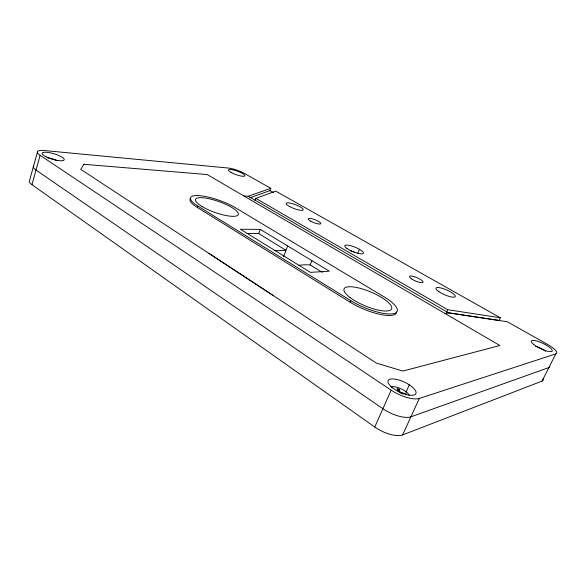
<?xml version="1.0" encoding="UTF-8"?>
<svg xmlns="http://www.w3.org/2000/svg" width="586" height="586" viewBox="0 0 586 586"><rect width="100%" height="100%" fill="white"/><g stroke="black" fill="none" stroke-linecap="round" stroke-linejoin="round"><path stroke-width="0.88" d="M37.629 151.408L29.571 180.481A16.254 4.542 16 0 0 31.959 184.678L374.754 427.04A21.587 8.731 25.6 0 0 402.611 434.922L542.057 381.09L555.755 353.9A16.503 4.109 25.6 0 0 547.353 344.319L507.373 321.765L448.62 312.895L445.023 313.495M31.959 184.678L40.126 155.312A16.43 4.08 16.6 0 1 44.243 150.536L228.166 168.036A12.46 2.644 19.9 0 1 244.618 173.566L270.791 188.326L269.941 190.633L249.878 197.826M396.693 312.074A31.776 9.295 22.8 0 1 380.233 314.433A31.776 9.295 22.8 0 1 350.113 302.193L197.482 207.561L197.987 206.147A27.967 7.142 19.5 0 1 197.995 195.578A27.967 7.142 19.5 0 1 235.103 207.583L383.962 296.78A31.798 9.244 22.8 0 1 392.254 313.862A31.798 9.244 22.8 0 1 350.758 300.64L197.987 206.147M254.976 200.844L255.87 198.376L275.684 191.087L500.319 317.788L499.074 320.417L446.51 312.477M246.977 233.55L258.719 233.565L260.265 229.39L329.339 271.186L310.441 272.365L240.406 229.251L260.265 229.39M283.58 256.646L287.653 245.966M298.823 265.333A86.135 25.616 22.9 0 1 308.741 264.835L310.17 264.923L311.862 260.616M357.826 253.284L359.452 249.314M350.113 302.193L350.758 300.64M374.754 427.04L391.17 390.166L40.126 155.312M399.586 392.386L398.575 390.086L398.985 389.177L397.044 388.606L398.377 391.66M405.988 392.217L409.321 384.834M405.768 394.869L406.179 393.953L400.333 392.239L398.985 389.177M446.825 311.781L447.763 309.708L500.319 317.788M402.611 434.922L419.32 398.429L555.755 353.9M243.915 195.995L248.259 196.237L270.791 188.326M272.937 295.344L208.902 253.372M197.482 207.561L197.504 207.561A27.952 7.179 19.5 0 1 190.45 198.442M535.589 346.333L536.886 346.678A8.233 2.088 25.7 0 1 545.625 351.27M350.157 250.64L351.432 251.006A7.157 1.795 22 0 1 354.845 252.376M400.787 393.265L403.293 394.004M397.286 389.705L398.575 390.086M269.941 190.633L273.435 192.611M255.87 198.376L447.763 309.708M248.259 196.237L448.62 312.895M258.719 233.565L285.865 250.237A91.05 23.799 19.5 0 1 274.607 250.581M310.17 264.923L322.293 272.314M543.032 378.915A16.32 4.571 26.2 0 1 542.057 381.09M549.836 366.777A16.408 4.344 25.9 0 1 548.87 367.569L410.903 416.814A21.741 8.329 25.3 0 1 382.9 408.742L36.017 170.072A16.342 4.314 16.3 0 1 33.578 166.021M391.082 386.848A10.922 4.014 25.1 0 1 394.876 386.826L397.308 387.39A10.922 4.014 25.1 0 1 409.284 395.345M47.495 157.854A8.204 2.073 16.5 0 1 51.312 158.535L53.348 159.128A8.204 2.073 16.5 0 1 57.018 160.608M419.32 398.429A21.902 7.911 25.1 0 1 391.17 390.166M83.857 164.292L80.751 169.376L376.307 363.093L402.904 371.063L499.843 345.52L207.217 174.555L83.857 164.292M310.617 221.134A6.754 1.575 21.2 0 0 320.732 223.698A6.754 1.575 21.2 0 0 312.038 218.761A6.754 1.575 21.2 0 0 310.617 221.134M46.199 156.865A11.5 2.857 16.6 0 0 64.094 160.015A11.5 2.857 16.6 0 0 49.261 152.631A11.5 2.857 16.6 0 0 46.199 156.865M439.024 291.711A10.497 2.593 23.7 0 0 455.058 296.831A10.497 2.593 23.7 0 0 442.848 288.517A10.497 2.593 23.7 0 0 439.024 291.711M289.301 206.389A9.164 2.073 20.8 0 0 303.174 209.964A9.164 2.073 20.8 0 0 291.542 203.408A9.164 2.073 20.8 0 0 289.301 206.389M231.089 172.401A8.717 1.853 19.9 0 0 244.684 176.056A8.717 1.853 19.9 0 0 234.202 170.152A8.717 1.853 19.9 0 0 231.089 172.401M533.553 344.326A11.552 2.879 25.6 0 0 551.529 351.505A11.552 2.879 25.6 0 0 540.263 342.202A11.552 2.879 25.6 0 0 533.553 344.326M347 248.537A10.035 2.469 22 0 0 362.924 253.679A10.035 2.469 22 0 0 352.42 246.245A10.035 2.469 22 0 0 347 248.537M202.265 206.66A22.686 5.794 19.5 0 0 237.843 215.252A22.686 5.794 19.5 0 0 210.667 199.094A22.686 5.794 19.5 0 0 202.265 206.66M350.164 297.615A25.777 7.493 22.8 0 0 390.657 309.979A25.777 7.493 22.8 0 0 362.712 289.052A25.777 7.493 22.8 0 0 350.164 297.615M391.888 387.28A15.331 5.538 25.1 0 0 415.547 394.092A15.331 5.538 25.1 0 0 398.575 379.889A15.331 5.538 25.1 0 0 391.888 387.28M411.409 278.79A7.406 1.839 23.2 0 0 422.887 282.481A7.406 1.839 23.2 0 0 414.558 276.717A7.406 1.839 23.2 0 0 411.409 278.79"/></g></svg>
